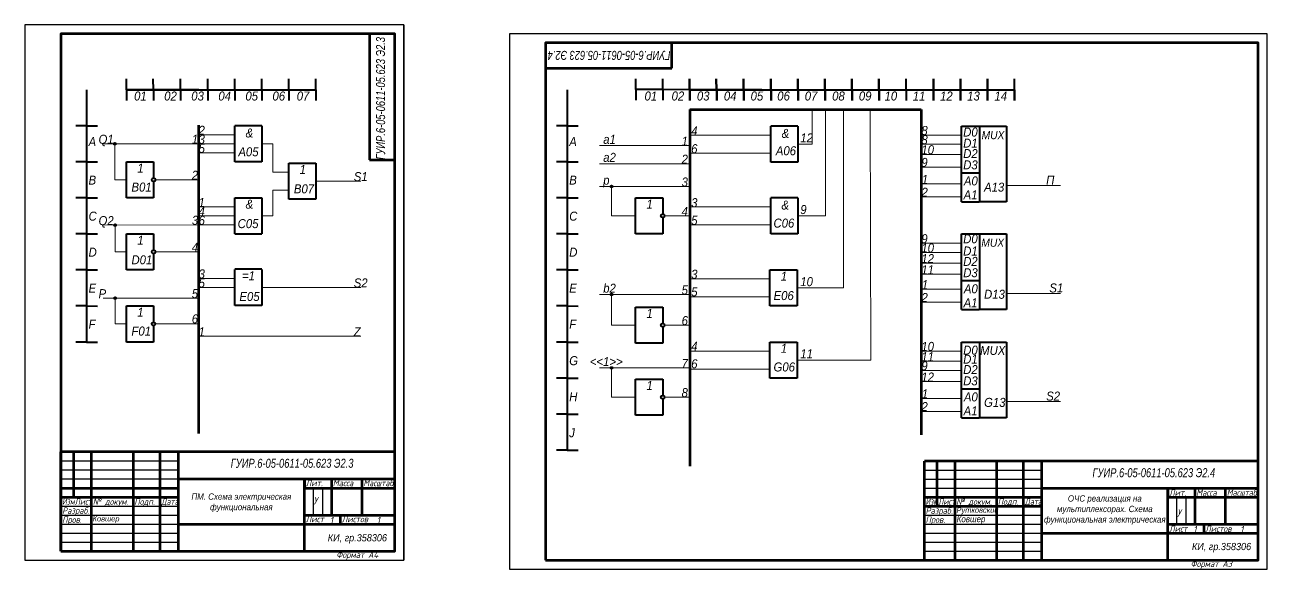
# Model space of a CAD drawing. Header units: millimetres. Extents: x 1506 to 6374, y 498 to 1899.
# Drawn here: x 2833 to 3522, y 652 to 954 of the extents above; entities that cross this region are included whole.
import ezdxf
from ezdxf.enums import TextEntityAlignment as Align

# ---------------------------------------------------------------- set-up
doc = ezdxf.new("R2010")
doc.units = ezdxf.units.MM
doc.header["$LTSCALE"] = 0.5
doc.layers.get('0').update_dxf_attribs({"lineweight": 60})
doc.layers.get('Defpoints').update_dxf_attribs({"color": 5})
doc.layers.add('4-текст', color=7, linetype='Continuous', lineweight=30, true_color=0x00ad00)
doc.layers.add('провода', color=122, linetype='Continuous', lineweight=15)
doc.layers.add('фигуры', color=7, linetype='Continuous', lineweight=40)
doc.styles.get("Standard").update_dxf_attribs({"font": 'isocpeui.ttf', "width": 0.9})
doc.styles.add('стиль1', font='ariali.ttf', dxfattribs={"width": 0.9})

msp = doc.modelspace()

# ---------------------------------------------------------------- linework, layer by layer
for p, q in [((3024.24, 949.47), (3024.24, 879.47)), ((3121.83, 944.43), (3121.83, 930.43)), ((3191.83, 930.43), (3191.83, 944.43)), ((3121.83, 930.43), (3191.83, 930.43)), ((3024.24, 879.47), (3038.24, 879.47)), ((3466.83, 697.43), (3466.83, 692.43))]:
    msp.add_line(p, q)
at = {"lineweight": 90}
for p, q in [((3201.83, 907.43), (3201.83, 709.63)), ((3201.83, 907.43), (3301.83, 907.43)), ((3301.83, 907.43), (3330.1, 907.43)), ((3330.1, 907.43), (3330.1, 726.96)), ((2929.55, 898.74), (2929.55, 727.74))]:
    msp.add_line(p, q, dxfattribs=at)
at = {"color": 7, "linetype": 'Continuous', "lineweight": 60}
for p, q in [((3038.24, 717.47), (2853.24, 717.47)), ((2853.24, 662.47), (2853.24, 717.47)), ((2860.24, 717.47), (2860.24, 692.47)), ((2870.24, 662.47), (2870.24, 717.47)), ((2893.24, 717.47), (2893.24, 662.47)), ((2908.24, 662.47), (2908.24, 717.47)), ((2918.24, 717.47), (2918.24, 662.47)), ((2918.24, 702.47), (3038.24, 702.47)), ((2988.24, 662.47), (2988.24, 702.47)), ((3003.24, 702.47), (3003.24, 682.47)), ((3020.24, 682.47), (3020.24, 702.47)), ((2853.24, 697.47), (2918.24, 697.47)), ((2988.24, 697.47), (3038.24, 697.47)), ((2853.24, 692.47), (2918.24, 692.47)), ((2988.24, 682.47), (3038.24, 682.47)), ((3008.24, 677.47), (3008.24, 682.47)), ((2918.24, 677.47), (3038.24, 677.47))]:
    msp.add_line(p, q, dxfattribs=at)
at = {"color": 7, "linetype": 'Continuous', "lineweight": -3}
for p, q in [((2853.24, 712.47), (2918.24, 712.47)), ((2853.24, 707.47), (2918.24, 707.47)), ((2853.24, 702.47), (2918.24, 702.47)), ((2993.24, 682.47), (2993.24, 697.47)), ((2998.24, 697.47), (2998.24, 682.47)), ((2853.24, 687.47), (2918.24, 687.47)), ((2853.24, 682.47), (2918.24, 682.47)), ((2853.24, 677.47), (2918.24, 677.47)), ((2853.24, 672.47), (2918.24, 672.47)), ((2853.24, 667.47), (2918.24, 667.47))]:
    msp.add_line(p, q, dxfattribs=at)
at = {"lineweight": 60}
for p, q in [((3516.83, 712.43), (3331.83, 712.43)), ((3331.83, 657.43), (3331.83, 712.43)), ((3338.83, 712.43), (3338.83, 687.43)), ((3348.83, 657.43), (3348.83, 712.43)), ((3371.83, 712.43), (3371.83, 657.43)), ((3386.83, 657.43), (3386.83, 712.43)), ((3396.83, 712.43), (3396.83, 657.43)), ((3396.83, 697.43), (3516.83, 697.43)), ((3466.83, 657.43), (3466.83, 697.43)), ((3481.83, 697.43), (3481.83, 677.43)), ((3498.83, 677.43), (3498.83, 697.43)), ((3331.83, 692.43), (3396.83, 692.43)), ((3466.83, 692.43), (3516.83, 692.43)), ((3331.83, 687.43), (3396.83, 687.43)), ((3466.83, 677.43), (3516.83, 677.43)), ((3486.83, 672.43), (3486.83, 677.43)), ((3396.83, 672.43), (3516.83, 672.43))]:
    msp.add_line(p, q, dxfattribs=at)
at = {"color": 7, "linetype": 'Continuous'}
msp.add_line((2988.24, 702.47), (2988.24, 697.47), dxfattribs=at)
at = {"lineweight": -3}
for p, q in [((3331.83, 707.43), (3396.83, 707.43)), ((3331.83, 702.43), (3396.83, 702.43)), ((3331.83, 697.43), (3396.83, 697.43)), ((3471.83, 677.43), (3471.83, 692.43)), ((3476.83, 692.43), (3476.83, 677.43)), ((3331.83, 682.43), (3396.83, 682.43)), ((3331.83, 677.43), (3396.83, 677.43)), ((3331.83, 672.43), (3396.83, 672.43)), ((3331.83, 667.43), (3396.83, 667.43)), ((3331.83, 662.43), (3396.83, 662.43))]:
    msp.add_line(p, q, dxfattribs=at)
at = {"color": 7, "linetype": 'Continuous', "lineweight": 60}
msp.add_lwpolyline([(2853.24, 662.47), (3038.24, 662.47), (3038.24, 949.47), (2853.24, 949.47)], close=True, dxfattribs=at)
at = {"lineweight": 60}
msp.add_lwpolyline([(3121.83, 657.43), (3516.83, 657.43), (3516.83, 944.43), (3121.83, 944.43)], close=True, dxfattribs=at)
at = {"layer": 'Defpoints'}
msp.add_line((3043.24, 954.47), (3043.24, 657.47), dxfattribs=at)
for points in [[(2833.24, 657.47), (3043.24, 657.47), (3043.24, 954.47), (2833.24, 954.47)], [(3101.83, 652.43), (3521.83, 652.43), (3521.83, 949.43), (3101.83, 949.43)]]:
    msp.add_lwpolyline(points, close=True, dxfattribs=at)
at = {"layer": 'провода'}
for p, q in [((3269.71, 888.24), (3269.71, 907.43)), ((3277.06, 848.47), (3277.06, 907.43)), ((3287.02, 808.47), (3287.02, 907.43)), ((3302.22, 768.47), (3301.83, 907.43)), ((2876.7, 888.47), (2929.55, 888.47)), ((2883.12, 868.49), (2883.12, 888.47)), ((2949.61, 893.47), (2929.55, 893.47)), ((2949.61, 888.47), (2929.55, 888.47)), ((2964.61, 888.47), (2970.73, 888.47)), ((2970.73, 872.74), (2970.73, 888.47)), ((3246.72, 893.24), (3201.83, 893.24)), ((3329.76, 893.33), (3352.38, 893.33)), ((2949.61, 883.47), (2929.55, 883.47)), ((3246.72, 883.24), (3201.83, 883.24)), ((3261.72, 888.24), (3269.71, 888.24)), ((3329.76, 888.2), (3352.38, 888.2)), ((3330.1, 882.59), (3352.38, 882.59)), ((3329.98, 875.56), (3352.38, 875.56)), ((2889.61, 868.49), (2883.12, 868.49)), ((2905.61, 868.49), (2929.55, 868.49)), ((2979.55, 872.74), (2970.73, 872.74)), ((2994.55, 867.74), (3019.55, 867.74)), ((2979.55, 862.74), (2970.73, 862.74)), ((2970.73, 862.74), (2970.73, 848.47)), ((3151.83, 864.76), (3201.83, 864.76)), ((3158.48, 848.47), (3158.48, 864.76)), ((3330.1, 866.16), (3352.38, 866.16)), ((3377.35, 865.33), (3407.35, 865.33)), ((3329.65, 858.95), (3352.38, 858.95)), ((2949.61, 853.47), (2929.55, 853.47)), ((2949.61, 848.47), (2929.55, 848.47)), ((2964.61, 848.47), (2970.73, 848.47)), ((3171.81, 848.47), (3158.48, 848.47)), ((3187.81, 848.47), (3201.83, 848.47)), ((3246.64, 853.47), (3201.83, 853.47)), ((3261.64, 848.47), (3277.06, 848.47)), ((2876.7, 843.33), (2929.55, 843.47)), ((2883.24, 828.47), (2883.24, 843.34)), ((2949.61, 843.47), (2929.55, 843.47)), ((3246.64, 843.47), (3201.83, 843.47)), ((3329.98, 833.24), (3352.38, 833.24)), ((2889.61, 828.47), (2883.24, 828.47)), ((2905.61, 828.47), (2929.55, 828.47)), ((3330.1, 828.12), (3352.38, 828.12)), ((3330.1, 822.19), (3352.38, 822.19)), ((2949.61, 813.77), (2929.55, 813.77)), ((3246.24, 813.47), (3201.83, 813.47)), ((3330.1, 816.03), (3352.38, 816.03)), ((2949.61, 808.77), (2929.55, 808.77)), ((2964.61, 808.77), (3019.55, 808.77)), ((3261.24, 808.47), (3287.02, 808.47)), ((3330.1, 807.73), (3352.38, 807.73)), ((2876.7, 802.8), (2929.55, 802.8)), ((2883.24, 802.8), (2883.24, 788.48)), ((3151.83, 804.84), (3201.83, 804.84)), ((3158.48, 787.88), (3158.48, 804.84)), ((3246.24, 803.47), (3201.83, 803.47)), ((3330.1, 800.52), (3352.38, 800.52)), ((3377.35, 805.47), (3407.35, 805.47)), ((2889.55, 788.48), (2883.24, 788.48)), ((2905.55, 788.48), (2929.55, 788.48)), ((3171.81, 787.88), (3158.48, 787.88)), ((3187.81, 787.88), (3201.83, 787.88)), ((2929.55, 781.69), (3019.55, 781.69)), ((3246.24, 773.47), (3201.83, 773.47)), ((3330.1, 773.47), (3352.38, 773.47)), ((3261.24, 768.47), (3302.22, 768.47)), ((3330.1, 767.8), (3352.38, 767.8)), ((3151.83, 764.09), (3201.83, 764.09)), ((3158.48, 747.88), (3158.48, 764.09)), ((3246.24, 763.47), (3201.83, 763.47)), ((3330.1, 762.7), (3352.38, 762.7)), ((3330.1, 756.48), (3352.38, 756.48)), ((3171.81, 747.88), (3158.48, 747.88)), ((3187.81, 747.88), (3201.83, 747.88)), ((3330.1, 747.19), (3352.38, 747.19)), ((3377.35, 745.47), (3407.35, 745.47)), ((3330.1, 739.98), (3352.38, 739.98))]:
    msp.add_line(p, q, dxfattribs=at)
at = {"layer": 'провода', "lineweight": 15}
for p, q in [((3201.83, 887.43), (3151.83, 887.43)), ((3201.83, 877.43), (3151.83, 877.43))]:
    msp.add_line(p, q, dxfattribs=at)
at = {"layer": 'фигуры'}
for p, q in [((2889.61, 918.47), (2889.61, 924.47)), ((2904.61, 918.47), (2904.44, 924.47)), ((2919.61, 918.47), (2919.61, 924.47)), ((2934.61, 918.47), (2934.61, 924.47)), ((2949.61, 918.47), (2949.61, 924.47)), ((2964.61, 918.47), (2964.61, 924.47)), ((2979.61, 918.47), (2979.61, 924.47)), ((2994.61, 918.47), (2994.61, 924.47)), ((3171.83, 918.59), (3171.83, 924.59)), ((3186.83, 918.59), (3186.83, 924.59)), ((3201.64, 918.47), (3201.64, 924.47)), ((3201.64, 918.47), (3201.64, 924.47)), ((3201.64, 918.47), (3201.64, 924.47)), ((3201.64, 918.47), (3201.64, 924.47)), ((3201.83, 918.47), (3201.83, 924.47)), ((3201.83, 918.47), (3201.83, 924.47)), ((3201.83, 918.47), (3201.83, 924.47)), ((3201.83, 918.47), (3201.83, 924.47)), ((3216.64, 918.47), (3216.47, 924.47)), ((3216.64, 918.47), (3216.47, 924.47)), ((3216.64, 918.47), (3216.47, 924.47)), ((3216.64, 918.47), (3216.47, 924.47)), ((3216.83, 918.47), (3216.66, 924.47)), ((3216.83, 918.47), (3216.66, 924.47)), ((3216.83, 918.47), (3216.66, 924.47)), ((3216.83, 918.47), (3216.66, 924.47)), ((3231.64, 918.47), (3231.64, 924.47)), ((3231.64, 918.47), (3231.64, 924.47)), ((3231.64, 918.47), (3231.64, 924.47)), ((3231.64, 918.47), (3231.64, 924.47)), ((3231.83, 918.47), (3231.83, 924.47)), ((3231.83, 918.47), (3231.83, 924.47)), ((3231.83, 918.47), (3231.83, 924.47)), ((3231.83, 918.47), (3231.83, 924.47)), ((3246.64, 918.47), (3246.64, 924.47)), ((3246.64, 918.47), (3246.64, 924.47)), ((3246.64, 918.47), (3246.64, 924.47)), ((3246.64, 918.47), (3246.64, 924.47)), ((3246.83, 918.47), (3246.83, 924.47)), ((3246.83, 918.47), (3246.83, 924.47)), ((3246.83, 918.47), (3246.83, 924.47)), ((3246.83, 918.47), (3246.83, 924.47)), ((3261.64, 918.47), (3261.64, 924.47)), ((3261.64, 918.47), (3261.64, 924.47)), ((3261.64, 918.47), (3261.64, 924.47)), ((3261.64, 918.47), (3261.64, 924.47)), ((3261.83, 918.47), (3261.83, 924.47)), ((3261.83, 918.47), (3261.83, 924.47)), ((3261.83, 918.47), (3261.83, 924.47)), ((3261.83, 918.47), (3261.83, 924.47)), ((3276.64, 918.47), (3276.64, 924.47)), ((3276.64, 918.47), (3276.64, 924.47)), ((3276.64, 918.47), (3276.64, 924.47)), ((3276.64, 918.47), (3276.64, 924.47)), ((3276.83, 918.47), (3276.83, 924.47)), ((3276.83, 918.47), (3276.83, 924.47)), ((3276.83, 918.47), (3276.83, 924.47)), ((3276.83, 918.47), (3276.83, 924.47)), ((3291.64, 918.47), (3291.64, 924.47)), ((3291.64, 918.47), (3291.64, 924.47)), ((3291.64, 918.47), (3291.64, 924.47)), ((3291.64, 918.47), (3291.64, 924.47)), ((3291.83, 918.47), (3291.83, 924.47)), ((3291.83, 918.47), (3291.83, 924.47)), ((3291.83, 918.47), (3291.83, 924.47)), ((3291.83, 918.47), (3291.83, 924.47)), ((3306.64, 918.47), (3306.64, 924.47)), ((3306.64, 918.47), (3306.64, 924.47)), ((3306.64, 918.47), (3306.64, 924.47)), ((3306.64, 918.47), (3306.64, 924.47)), ((3306.83, 918.47), (3306.83, 924.47)), ((3306.83, 918.47), (3306.83, 924.47)), ((3306.83, 918.47), (3306.83, 924.47)), ((3306.83, 918.47), (3306.83, 924.47)), ((3321.83, 918.47), (3321.83, 924.47)), ((3336.83, 912.47), (3336.83, 924.47)), ((3336.83, 924.47), (3336.83, 918.47)), ((3351.83, 912.47), (3351.83, 924.47)), ((3351.83, 924.47), (3351.83, 918.47)), ((3366.83, 918.47), (3366.83, 924.47)), ((3366.83, 924.47), (3366.83, 912.47)), ((3381.83, 912.47), (3381.83, 924.47)), ((2867.46, 918.47), (2867.46, 898.47)), ((2929.61, 918.47), (2889.61, 918.47)), ((2889.61, 918.47), (2904.61, 918.47)), ((2889.61, 918.47), (2889.61, 912.47)), ((2904.61, 918.47), (2904.61, 912.47)), ((2904.61, 918.47), (2919.61, 918.47)), ((2919.61, 918.47), (2919.61, 912.47)), ((2919.61, 918.47), (2934.61, 918.47)), ((2934.61, 918.47), (2934.61, 912.47)), ((2934.61, 918.47), (2949.61, 918.47)), ((2949.61, 918.47), (2949.61, 912.47)), ((2949.61, 918.47), (2964.61, 918.47)), ((2964.61, 918.47), (2964.61, 912.47)), ((2964.61, 918.47), (2979.61, 918.47)), ((2979.61, 918.47), (2979.61, 912.47)), ((2979.61, 918.47), (2994.61, 918.47)), ((2994.61, 918.47), (2994.61, 912.47)), ((3133.89, 918.47), (3133.89, 898.47)), ((3186.83, 918.59), (3171.83, 918.59)), ((3171.83, 918.59), (3171.83, 912.59)), ((3186.83, 918.59), (3186.78, 912.59)), ((3201.83, 918.47), (3186.83, 918.59)), ((3241.64, 918.47), (3201.64, 918.47)), ((3201.64, 918.47), (3216.64, 918.47)), ((3201.64, 918.47), (3201.64, 912.47)), ((3241.64, 918.47), (3201.64, 918.47)), ((3201.64, 918.47), (3216.64, 918.47)), ((3201.64, 918.47), (3201.64, 912.47)), ((3241.64, 918.47), (3201.64, 918.47)), ((3201.64, 918.47), (3216.64, 918.47)), ((3201.64, 918.47), (3201.64, 912.47)), ((3241.64, 918.47), (3201.64, 918.47)), ((3201.64, 918.47), (3216.64, 918.47)), ((3201.64, 918.47), (3201.64, 912.47)), ((3241.83, 918.47), (3201.83, 918.47)), ((3201.83, 918.47), (3216.83, 918.47)), ((3201.83, 918.47), (3201.83, 912.47)), ((3241.83, 918.47), (3201.83, 918.47)), ((3201.83, 918.47), (3216.83, 918.47)), ((3201.83, 918.47), (3201.83, 912.47)), ((3241.83, 918.47), (3201.83, 918.47)), ((3201.83, 918.47), (3216.83, 918.47)), ((3201.83, 918.47), (3201.83, 912.47)), ((3241.83, 918.47), (3201.83, 918.47)), ((3201.83, 918.47), (3216.83, 918.47)), ((3201.83, 918.47), (3201.83, 912.47)), ((3216.64, 918.47), (3216.64, 912.47)), ((3216.64, 918.47), (3231.64, 918.47)), ((3216.64, 918.47), (3216.64, 912.47)), ((3216.64, 918.47), (3231.64, 918.47)), ((3216.64, 918.47), (3216.64, 912.47)), ((3216.64, 918.47), (3231.64, 918.47)), ((3216.64, 918.47), (3216.64, 912.47)), ((3216.64, 918.47), (3231.64, 918.47)), ((3216.83, 918.47), (3216.83, 912.47)), ((3216.83, 918.47), (3231.83, 918.47)), ((3216.83, 918.47), (3216.83, 912.47)), ((3216.83, 918.47), (3231.83, 918.47)), ((3216.83, 918.47), (3216.83, 912.47)), ((3216.83, 918.47), (3231.83, 918.47)), ((3216.83, 918.47), (3216.83, 912.47)), ((3216.83, 918.47), (3231.83, 918.47)), ((3231.64, 918.47), (3231.64, 912.47)), ((3231.64, 918.47), (3246.64, 918.47)), ((3231.64, 918.47), (3231.64, 912.47)), ((3231.64, 918.47), (3246.64, 918.47)), ((3231.64, 918.47), (3231.64, 912.47)), ((3231.64, 918.47), (3246.64, 918.47)), ((3231.64, 918.47), (3231.64, 912.47)), ((3231.64, 918.47), (3246.64, 918.47)), ((3231.83, 918.47), (3231.83, 912.47)), ((3231.83, 918.47), (3246.83, 918.47)), ((3231.83, 918.47), (3231.83, 912.47)), ((3231.83, 918.47), (3246.83, 918.47)), ((3231.83, 918.47), (3231.83, 912.47)), ((3231.83, 918.47), (3246.83, 918.47)), ((3231.83, 918.47), (3231.83, 912.47)), ((3231.83, 918.47), (3246.83, 918.47)), ((3246.64, 918.47), (3246.64, 912.47)), ((3246.64, 918.47), (3261.64, 918.47)), ((3246.64, 918.47), (3246.64, 912.47)), ((3246.64, 918.47), (3261.64, 918.47)), ((3246.64, 918.47), (3246.64, 912.47)), ((3246.64, 918.47), (3261.64, 918.47)), ((3246.64, 918.47), (3246.64, 912.47)), ((3246.64, 918.47), (3261.64, 918.47)), ((3246.83, 918.47), (3246.83, 912.47)), ((3246.83, 918.47), (3261.83, 918.47)), ((3246.83, 918.47), (3246.83, 912.47)), ((3246.83, 918.47), (3261.83, 918.47)), ((3246.83, 918.47), (3246.83, 912.47)), ((3246.83, 918.47), (3261.83, 918.47)), ((3246.83, 918.47), (3246.83, 912.47)), ((3246.83, 918.47), (3261.83, 918.47)), ((3261.64, 918.47), (3261.64, 912.47)), ((3261.64, 918.47), (3276.64, 918.47)), ((3261.64, 918.47), (3261.64, 912.47)), ((3261.64, 918.47), (3276.64, 918.47)), ((3261.64, 918.47), (3261.64, 912.47)), ((3261.64, 918.47), (3276.64, 918.47)), ((3261.64, 918.47), (3261.64, 912.47)), ((3261.64, 918.47), (3276.64, 918.47)), ((3261.83, 918.47), (3261.83, 912.47)), ((3261.83, 918.47), (3276.83, 918.47)), ((3261.83, 918.47), (3261.83, 912.47)), ((3261.83, 918.47), (3276.83, 918.47)), ((3261.83, 918.47), (3261.83, 912.47)), ((3261.83, 918.47), (3276.83, 918.47)), ((3261.83, 918.47), (3261.83, 912.47)), ((3261.83, 918.47), (3276.83, 918.47)), ((3276.64, 918.47), (3276.64, 912.47)), ((3276.64, 918.47), (3291.64, 918.47)), ((3276.64, 918.47), (3276.64, 912.47)), ((3276.64, 918.47), (3291.64, 918.47)), ((3276.64, 918.47), (3276.64, 912.47)), ((3276.64, 918.47), (3291.64, 918.47)), ((3276.64, 918.47), (3276.64, 912.47)), ((3276.64, 918.47), (3291.64, 918.47)), ((3276.83, 918.47), (3276.83, 912.47)), ((3276.83, 918.47), (3291.83, 918.47)), ((3276.83, 918.47), (3276.83, 912.47)), ((3276.83, 918.47), (3291.83, 918.47)), ((3276.83, 918.47), (3276.83, 912.47)), ((3276.83, 918.47), (3291.83, 918.47)), ((3276.83, 918.47), (3276.83, 912.47)), ((3276.83, 918.47), (3291.83, 918.47)), ((3291.64, 918.47), (3291.64, 912.47)), ((3291.64, 918.47), (3306.64, 918.47)), ((3291.64, 918.47), (3291.64, 912.47)), ((3291.64, 918.47), (3306.64, 918.47)), ((3291.64, 918.47), (3291.64, 912.47)), ((3291.64, 918.47), (3306.64, 918.47)), ((3291.64, 918.47), (3291.64, 912.47)), ((3291.64, 918.47), (3306.64, 918.47)), ((3291.83, 918.47), (3291.83, 912.47)), ((3291.83, 918.47), (3306.83, 918.47)), ((3291.83, 918.47), (3291.83, 912.47)), ((3291.83, 918.47), (3306.83, 918.47)), ((3291.83, 918.47), (3291.83, 912.47)), ((3291.83, 918.47), (3306.83, 918.47)), ((3291.83, 918.47), (3291.83, 912.47)), ((3291.83, 918.47), (3306.83, 918.47)), ((3306.64, 918.47), (3306.64, 912.47)), ((3306.64, 918.47), (3306.64, 912.47)), ((3306.64, 918.47), (3306.64, 912.47)), ((3306.64, 918.47), (3306.64, 912.47)), ((3306.83, 918.47), (3306.83, 912.47)), ((3306.83, 918.47), (3306.83, 912.47)), ((3306.83, 918.47), (3306.83, 912.47)), ((3306.83, 918.47), (3306.83, 912.47)), ((3306.83, 918.47), (3321.83, 918.47)), ((3321.83, 918.47), (3321.83, 912.47)), ((3321.83, 918.47), (3336.83, 918.47)), ((3336.83, 918.47), (3336.83, 912.47)), ((3336.83, 918.47), (3351.83, 918.47)), ((3351.83, 918.47), (3351.83, 912.47)), ((3351.83, 918.47), (3366.83, 918.47)), ((3366.83, 912.47), (3366.83, 918.47)), ((3366.83, 918.47), (3381.83, 918.47)), ((3381.83, 918.47), (3381.83, 912.47)), ((2867.46, 898.47), (2861.46, 898.47)), ((2867.46, 898.47), (2873.46, 898.47)), ((2867.46, 898.47), (2867.46, 878.47)), ((3133.89, 898.47), (3127.89, 898.47)), ((3133.89, 898.47), (3139.89, 898.47)), ((3133.89, 898.47), (3133.89, 878.47)), ((3352.35, 856.31), (3352.35, 898.33)), ((3352.35, 898.33), (3362.35, 898.33)), ((3362.35, 898.33), (3377.35, 898.33)), ((3362.35, 898.33), (3362.35, 856.31)), ((3377.35, 898.33), (3377.35, 856.31)), ((2867.46, 878.47), (2861.46, 878.47)), ((2867.46, 878.47), (2873.46, 878.47)), ((2867.46, 878.47), (2867.47, 858.47)), ((2979.55, 877.74), (2994.55, 877.74)), ((2979.55, 857.74), (2979.55, 877.74)), ((2994.55, 877.74), (2994.55, 857.74)), ((3133.89, 878.47), (3127.89, 878.47)), ((3133.89, 878.47), (3139.89, 878.47)), ((3133.89, 878.47), (3133.9, 858.47)), ((3352.35, 872.43), (3362.35, 872.43)), ((2867.47, 858.47), (2861.47, 858.47)), ((2867.47, 858.47), (2873.47, 858.47)), ((2867.47, 858.47), (2867.47, 838.47)), ((2994.55, 857.74), (2979.55, 857.74)), ((3133.9, 858.47), (3127.9, 858.47)), ((3133.9, 858.47), (3139.9, 858.47)), ((3133.9, 858.47), (3133.9, 838.47)), ((3352.35, 856.31), (3362.23, 856.31)), ((3377.35, 856.31), (3362.23, 856.31)), ((2867.47, 838.47), (2861.47, 838.47)), ((2867.47, 838.47), (2873.47, 838.47)), ((2867.47, 838.47), (2867.47, 818.47)), ((3133.9, 838.47), (3127.9, 838.47)), ((3133.9, 838.47), (3139.9, 838.47)), ((3133.9, 838.47), (3133.9, 818.47)), ((3352.35, 796.45), (3352.35, 838.47)), ((3352.35, 838.47), (3362.35, 838.47)), ((3362.35, 838.47), (3377.35, 838.47)), ((3362.35, 838.47), (3362.35, 796.45)), ((3377.35, 838.47), (3377.35, 796.45)), ((2867.47, 818.47), (2861.47, 818.47)), ((2867.47, 818.47), (2873.47, 818.47)), ((2867.47, 818.47), (2867.47, 798.47)), ((3133.9, 818.47), (3127.9, 818.47)), ((3133.9, 818.47), (3139.9, 818.47)), ((3133.9, 818.47), (3133.9, 798.47)), ((3246.24, 818.47), (3261.24, 818.47)), ((3246.24, 798.47), (3246.24, 818.47)), ((3261.24, 818.47), (3261.24, 798.47)), ((3352.35, 812.57), (3362.35, 812.57)), ((2867.47, 798.47), (2861.47, 798.47)), ((2867.47, 798.47), (2873.47, 798.33)), ((2867.47, 798.47), (2867.47, 778.47)), ((3133.9, 798.47), (3127.9, 798.47)), ((3133.9, 798.47), (3139.9, 798.33)), ((3133.9, 798.47), (3133.9, 778.47)), ((3261.24, 798.47), (3246.24, 798.47)), ((3352.35, 796.45), (3362.23, 796.45)), ((3377.35, 796.45), (3362.23, 796.45)), ((2867.47, 778.47), (2861.47, 778.47)), ((2867.47, 778.47), (2873.47, 778.47)), ((3133.9, 778.47), (3127.9, 778.47)), ((3133.9, 778.47), (3139.9, 778.47)), ((3133.9, 778.47), (3133.9, 758.47)), ((3246.24, 778.47), (3261.24, 778.47)), ((3246.24, 758.47), (3246.24, 778.47)), ((3261.24, 778.47), (3261.24, 758.47)), ((3352.35, 736.45), (3352.35, 778.47)), ((3352.35, 778.47), (3362.35, 778.47)), ((3362.35, 778.47), (3377.35, 778.47)), ((3362.35, 778.47), (3362.35, 736.45)), ((3377.35, 778.47), (3377.35, 736.45)), ((3133.9, 758.47), (3127.9, 758.47)), ((3133.9, 758.47), (3139.9, 758.47)), ((3133.9, 758.47), (3133.9, 738.47)), ((3261.24, 758.47), (3246.24, 758.47)), ((3352.35, 752.57), (3362.35, 752.57)), ((3133.9, 738.47), (3127.9, 738.47)), ((3133.9, 738.47), (3139.9, 738.47)), ((3133.9, 738.47), (3133.9, 718.47)), ((3352.35, 736.45), (3362.23, 736.45)), ((3377.35, 736.45), (3362.23, 736.45)), ((3133.9, 718.47), (3127.9, 718.47)), ((3133.9, 718.47), (3139.9, 718.47))]:
    msp.add_line(p, q, dxfattribs=at)
at = {"layer": 'фигуры', "lineweight": 40}
for p, q in [((2949.61, 878.47), (2949.61, 898.47)), ((2964.61, 898.47), (2949.61, 898.47)), ((2964.61, 898.47), (2964.61, 878.47)), ((3246.72, 878.24), (3246.72, 898.24)), ((3261.72, 898.24), (3246.72, 898.24)), ((3261.72, 898.24), (3261.72, 878.24)), ((2889.61, 878.49), (2904.61, 878.49)), ((2889.61, 858.49), (2889.61, 878.49)), ((2904.61, 878.49), (2904.61, 869.49)), ((2964.61, 878.47), (2949.61, 878.47)), ((3261.72, 878.24), (3246.72, 878.24)), ((2904.61, 867.49), (2904.61, 858.49)), ((2904.61, 858.49), (2889.61, 858.49)), ((2949.61, 858.47), (2964.61, 858.47)), ((2949.61, 838.47), (2949.61, 858.47)), ((2964.61, 858.47), (2964.61, 838.47)), ((3171.81, 858.47), (3186.81, 858.47)), ((3171.81, 838.47), (3171.81, 858.47)), ((3186.81, 858.47), (3186.81, 849.47)), ((3246.64, 838.47), (3246.64, 858.47)), ((3261.64, 858.47), (3246.64, 858.47)), ((3261.64, 858.47), (3261.64, 838.47)), ((3186.81, 847.47), (3186.81, 838.47)), ((2889.61, 838.47), (2904.61, 838.47)), ((2889.61, 818.47), (2889.61, 838.47)), ((2904.61, 838.47), (2904.61, 829.47)), ((2949.59, 838.48), (2964.59, 838.48)), ((3186.81, 838.47), (3171.81, 838.47)), ((3261.64, 838.47), (3246.64, 838.47)), ((2904.61, 827.47), (2904.61, 818.47)), ((2904.61, 818.47), (2889.61, 818.47)), ((2964.61, 818.83), (2949.61, 818.83)), ((2949.61, 798.77), (2949.61, 818.77)), ((2964.61, 818.77), (2964.61, 798.77)), ((2964.61, 798.77), (2949.61, 798.77)), ((2889.55, 798.48), (2904.55, 798.48)), ((2889.55, 778.48), (2889.55, 798.48)), ((2904.55, 798.48), (2904.55, 789.48)), ((3171.81, 797.88), (3186.81, 797.88)), ((3171.81, 777.88), (3171.81, 797.88)), ((3186.81, 797.88), (3186.81, 788.88)), ((2904.55, 787.48), (2904.55, 778.48)), ((3186.81, 786.88), (3186.81, 777.88)), ((2904.55, 778.48), (2889.55, 778.48)), ((3186.81, 777.88), (3171.81, 777.88)), ((3171.81, 757.88), (3186.81, 757.88)), ((3171.81, 737.88), (3171.81, 757.88)), ((3186.81, 757.88), (3186.81, 748.88)), ((3186.81, 746.88), (3186.81, 737.88)), ((3186.81, 737.88), (3171.81, 737.88))]:
    msp.add_line(p, q, dxfattribs=at)
at = {"layer": 'фигуры'}
for centre in [(2883.12, 888.47), (3158.48, 864.76), (2883.24, 843.34), (2883.24, 802.8), (3158.48, 804.84), (3158.48, 764.09)]:
    msp.add_circle(centre, 0.5, dxfattribs=at)
at = {"layer": 'фигуры', "lineweight": 40}
for centre in [(2904.61, 868.49), (3186.81, 848.47), (2904.61, 828.47), (2904.55, 788.48), (3186.81, 787.88), (3186.81, 747.88)]:
    msp.add_circle(centre, 1, dxfattribs=at)

# ---------------------------------------------------------------- texts
at = {"color": 7, "linetype": 'Continuous', "lineweight": 70, "width": 0.9}
msp.add_text('Формат А4', height=3.5, dxfattribs=at).set_placement((3005.91, 658.67))
at = {"lineweight": -3, "width": 0.9}
msp.add_text('Формат А3', height=3.5, dxfattribs=at).set_placement((3479.43, 653.67))
at = {"layer": '4-текст', "style": 'стиль1'}
for s, rotation, width, p, p2 in [('ГУИР.6-05-0611-05.623 Э2.3', 90.03557, 0.740135, (3032.94, 879.69), (3032.89, 947.7)), ('ГУИР.6-05-0611-05.623 Э2.4', 180.03557, 0.74019, (3191.08, 940.04), (3123.07, 940)), ('ГУИР.6-05-0611-05.623 Э2.3', 0.03557, 0.740135, (2947.37, 708.68), (3015.39, 708.72)), ('ГУИР.6-05-0611-05.623 Э2.4', 0.03557, 0.74019, (3425.02, 703.44), (3493.03, 703.48))]:
    msp.add_text(s, height=5, rotation=rotation, dxfattribs=dict(at, width=width)).set_placement(p, p2, align=Align.FIT)
at = {"layer": '4-текст', "style": 'стиль1', "width": 0.9}
for s, height, p in [('01', 5, (2893.8, 912.47)), ('02', 5, (2910.5, 912.47)), ('03', 5, (2925.5, 912.47)), ('04', 5, (2940.5, 912.47)), ('05', 5, (2955.5, 912.47)), ('06', 5, (2970.5, 912.47)), ('07', 5, (2983.94, 912.47)), ('01', 5, (3176.73, 912.47)), ('02', 5, (3191.73, 912.47)), ('03', 5, (3205.76, 912.47)), ('04', 5, (3220.72, 912.47)), ('05', 5, (3235.53, 912.47)), ('06', 5, (3250.28, 912.47)), ('07', 5, (3265.53, 912.47)), ('08', 5, (3280.72, 912.47)), ('09', 5, (3295.53, 912.47)), ('10', 5, (3309.77, 912.47)), ('11', 5, (3325.41, 912.47)), ('12', 5, (3340.55, 912.47)), ('13', 5, (3355.55, 912.47)), ('14', 5, (3370.69, 912.47)), ('2', 5, (2929.54, 893.47)), ('&', 5, (2955.61, 891.97)), ('4', 5, (3202.58, 893.09)), ('&', 5, (3252.72, 891.74)), ('8', 5, (3330.17, 893.35)), ('D0', 5, (3353.35, 892.47)), ('MUX', 4.5, (3363.59, 891.02)), ('A', 5, (2868.56, 887.15)), ('Q1', 5, (2874.1, 888.47)), ('1', 5, (2925.77, 888.47)), ('5', 5, (2929.54, 883.47)), ('3', 5, (2929.54, 888.47)), ('A', 5, (3134.98, 887.15)), ('a1', 5, (3153.83, 888.43)), ('1', 5, (3197.27, 887.43)), ('6', 5, (3202.58, 883.24)), ('12', 5, (3263.08, 889.24)), ('8', 5, (3330.17, 888.2)), ('D1', 5, (3353.35, 886.33)), ('A05', 5, (2951.59, 881.53)), ('a2', 5, (3153.83, 878.43)), ('2', 5, (3197.27, 877.43)), ('A06', 5, (3249.51, 882.11)), ('10', 5, (3330.17, 882.65)), ('D2', 5, (3353.35, 880.54)), ('1', 5, (2895.61, 872.49)), ('1', 5, (2985.55, 871.74)), ('9', 5, (3330.17, 875.62)), ('D3', 5, (3353.35, 874.27)), ('B', 5, (2868.56, 865.82)), ('2', 5, (2925.77, 868.54)), ('S1', 5, (3015.55, 867.74)), ('B', 5, (3134.98, 865.82)), ('p', 5, (3153.83, 865.76)), ('3', 5, (3197.27, 864.76)), ('1', 5, (3330.42, 866.23)), ('A0', 5, (3353.75, 865.37)), ('П', 5, (3399.35, 865.83)), ('B01', 5, (2892.34, 861.94)), ('B07', 5, (2982.37, 860.97)), ('2', 5, (3330.23, 859.11)), ('A1', 5, (3353.59, 857.63)), ('A13', 5, (3364.92, 861.91)), ('1', 5, (2929.54, 853.47)), ('&', 5, (2955.61, 852.47)), ('1', 5, (3177.81, 852.47)), ('3', 5, (3202.58, 853.28)), ('&', 5, (3252.64, 851.97)), ('9', 5, (3263.08, 849.47)), ('C', 5, (2868.56, 845.82)), ('Q2', 5, (2874.1, 843.33)), ('3', 5, (2925.83, 843.52)), ('4', 5, (2929.54, 848.47)), ('6', 5, (2929.54, 843.47)), ('C', 5, (3134.98, 845.82)), ('4', 5, (3197.27, 848.47)), ('5', 5, (3202.58, 843.5)), ('С06', 5, (3248.2, 841.95)), ('С05', 5, (2951.21, 841.67)), ('1', 5, (2895.61, 832.47)), ('4', 5, (2925.77, 828.52)), ('10', 5, (3330.17, 828.17)), ('9', 5, (3330.17, 833.29)), ('D0', 5, (3353.35, 833.24)), ('MUX', 4.5, (3363.44, 831.32)), ('D', 5, (2868.56, 825.82)), ('D01', 5, (2892.34, 821.59)), ('D', 5, (3134.98, 825.82)), ('12', 5, (3330.17, 822.25)), ('D1', 5, (3353.35, 826.47)), ('11', 5, (3330.17, 816.09)), ('D2', 5, (3353.35, 820.69)), ('D3', 5, (3353.35, 814.41)), ('5', 5, (2929.54, 808.77)), ('3', 5, (2929.54, 813.77)), ('=1', 5, (2953.62, 812.77)), ('S2', 5, (3015.55, 808.77)), ('3', 5, (3202.58, 813.59)), ('1', 5, (3252.24, 812.47)), ('10', 5, (3263.08, 809.47)), ('1', 5, (3330.42, 807.8)), ('E', 5, (2868.56, 805.82)), ('P', 5, (2874.1, 802.8)), ('5', 5, (2925.77, 802.85)), ('E05', 5, (2952.18, 801.24)), ('E', 5, (3134.98, 805.82)), ('b2', 5, (3153.83, 805.84)), ('5', 5, (3197.27, 804.84)), ('5', 5, (3202.58, 803.84)), ('E06', 5, (3248.26, 801.74)), ('2', 5, (3330.23, 800.67)), ('A0', 5, (3353.75, 805.51)), ('D13', 5, (3364.92, 802.48)), (' S1', 5, (3399.35, 805.97)), ('A1', 5, (3353.59, 797.77)), ('1', 5, (2895.55, 792.48)), ('6', 5, (2925.77, 788.84)), ('1', 5, (3177.81, 791.88)), ('6', 5, (3197.27, 787.88)), ('F', 5, (2868.56, 785.82)), ('F01', 5, (2892.34, 782.06)), ('1', 5, (2929.54, 781.69)), ('Z', 5, (3015.55, 781.69)), ('F', 5, (3134.98, 785.82)), ('4', 5, (3202.58, 773.63)), ('10', 5, (3330.17, 773.52)), ('1', 5, (3252.24, 772.47)), ('11', 5, (3263.08, 769.47)), ('11', 5, (3330.17, 767.85)), ('D0', 5, (3353.35, 771.47)), ('D1', 5, (3353.35, 766.47)), ('MUX', 5, (3362.75, 771.32)), ('G', 5, (3134.98, 765.62)), ('<<1>>', 5, (3146.39, 765.09)), ('7', 5, (3197.27, 764.09)), ('6', 5, (3202.58, 763.88)), ('G06', 5, (3248.23, 762.13)), ('9', 5, (3330.17, 762.76)), ('D2', 5, (3353.35, 760.69)), ('12', 5, (3330.17, 756.54)), ('D3', 5, (3353.35, 754.41)), ('H', 5, (3134.98, 745.62)), ('1', 5, (3177.81, 751.88)), ('8', 5, (3197.27, 747.88)), ('1', 5, (3330.42, 747.26)), ('A0', 5, (3353.75, 745.51)), ('S2', 5, (3399.35, 745.97)), ('2', 5, (3330.23, 740.14)), ('G13', 5, (3364.92, 742.47)), ('A1', 5, (3353.59, 737.77)), ('J', 5, (3134.98, 725.62))]:
    msp.add_text(s, height=height, dxfattribs=at).set_placement(p)
at = {"layer": '4-текст', "color": 3, "lineweight": -3}
for s, width, p in [('Лит.', 0.9, (2988.92, 698.47)), ('Масса', 0.9, (3003.92, 698.47)), ('Масштаб', 0.8, (3020.92, 698.47)), ('Лит.', 0.9, (3467.5, 693.13)), ('Масса', 0.9, (3482.5, 693.13)), ('Масштаб', 0.8, (3499.5, 693.13)), ('Изм.', 0.7, (2853.92, 688.17)), ('Лист', 0.75, (2860.92, 688.17)), ('№ докум.', 0.9, (2870.92, 688.17)), ('Подп.', 0.9, (2893.92, 688.17)), ('Дата', 0.75, (2908.92, 688.17)), ('Изм.', 0.7, (3332.5, 688.13)), ('Лист', 0.75, (3339.5, 688.13)), ('№ докум.', 0.9, (3349.5, 688.13)), ('Подп.', 0.9, (3372.5, 688.13)), ('Дата', 0.75, (3387.5, 688.13)), ('Разраб.', 0.9, (2853.92, 683.17)), ('Лист', 0.9, (2988.92, 678.47)), ('Листов', 0.9, (3008.92, 678.47)), ('Разраб.', 0.9, (3332.5, 683.13)), ('Пров.', 0.9, (2853.92, 678.17)), ('Пров.', 0.9, (3332.5, 678.13)), ('Лист', 0.9, (3467.5, 673.13)), ('Листов', 0.9, (3487.5, 673.13))]:
    msp.add_text(s, height=3.5, dxfattribs=dict(at, width=width)).set_placement(p)
at = {"layer": '4-текст', "char_height": 3.5, "attachment_point": 1, "style": 'стиль1'}
for s, insert in [('\\pxqc;ПМ. Схема электрическая\\Pфункциональная', (2918.24, 694.47)), ('\\pxqc;ОЧС реализация на мультиплексорах. Схема функциональная электрическая', (3396.83, 693.43))]:
    msp.add_mtext_dynamic_manual_height_columns(s, width=70.0392, gutter_width=20, heights=[37.17], dxfattribs=dict(at, insert=insert))
at = {"layer": 'провода', "color": 3, "width": 0.9}
for s, p in [('У', (2993.24, 688.47)), ('У', (3471.83, 681.63)), ('1', (3002.24, 677.47)), ('1', (3028.24, 677.47)), ('1', (3480.83, 672.43)), ('1', (3506.83, 672.43))]:
    msp.add_text(s, height=4, dxfattribs=at).set_placement(p)
at = {"layer": 'провода', "color": 3, "attachment_point": 1, "style": 'стиль1'}
for s, width, insert, char_height in [('Ковшер', 23, (2870.81, 681.93), 3), ('Рутковский', 20.2582, (3349.67, 686.76), 3), ('Ковшер', 23, (3349.77, 682.01), 3.5), ('КИ, гр.358306', 50, (3001.15, 671.85), 4), ('КИ, гр.358306', 50, (3480.14, 667), 4)]:
    msp.add_mtext_dynamic_manual_height_columns(s, width=width, gutter_width=20, heights=[0], dxfattribs=dict(at, insert=insert, char_height=char_height))

doc.saveas('drawing.dxf')
